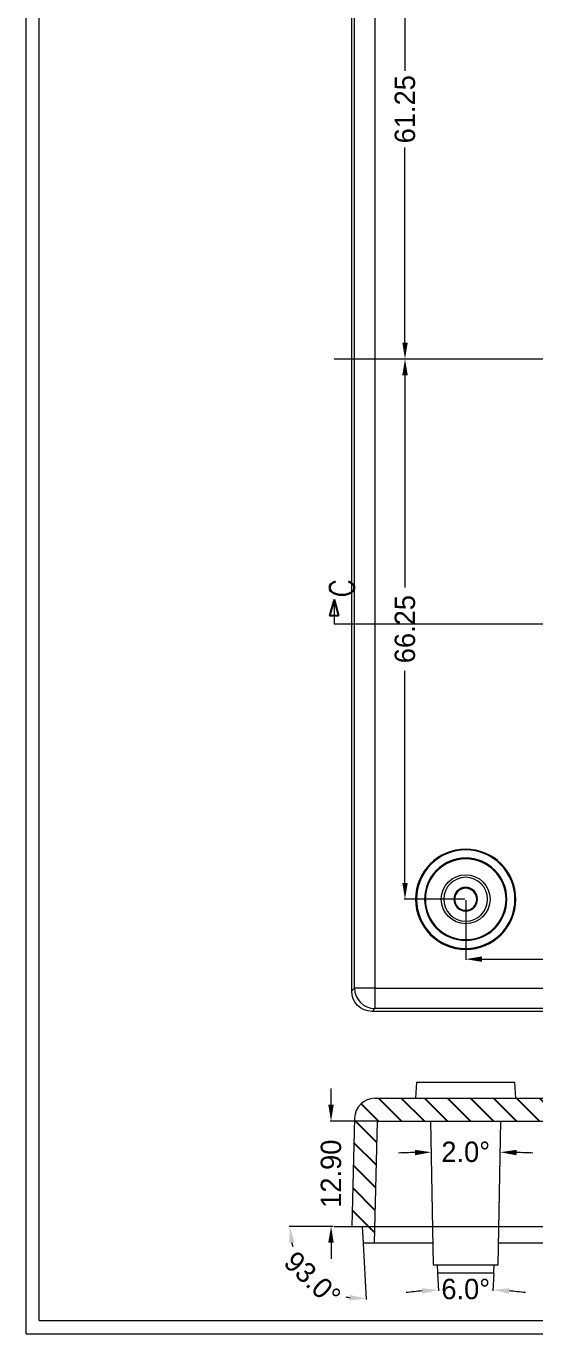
# Model space of a CAD drawing. Header units: millimetres. Extents: x -644 to 177, y 608 to 849.
# Drawn here: x -644.5 to -582, y 608.1 to 768.5 of the extents above; entities that cross this region are included whole.
import ezdxf
from ezdxf.lldxf.tags import DXFTag

# ---------------------------------------------------------------- set-up
doc = ezdxf.new("R2010")
doc.units = ezdxf.units.MM
doc.layers.get('0').update_dxf_attribs({"linetype": 'CONTINUOUS'})
doc.layers.get('Defpoints').update_dxf_attribs({"linetype": 'CONTINUOUS'})
for name, color, linetype, true_color in [('20', 7, 'CONTINUOUS', 0xffffff), ('30', 7, 'CONTINUOUS', 0xffffff), ('TOP', 7, 'CONTINUOUS', 0xffffff)]:
    doc.layers.add(name, color=color, linetype=linetype, true_color=true_color)
doc.styles.add('blockfont', font='simplex.shx')
tags = doc.linetypes.add('PHANTOM', pattern=[50.5, 18, -6.5, 6.5, -6.5, 6.5, -6.5]).pattern_tags.tags
tags[14:15] = [DXFTag(74, 4), DXFTag(75, 0), DXFTag(340, '0'), DXFTag(46, 0.0), DXFTag(50, 0.0), DXFTag(44, 0.0), DXFTag(45, 0.0)]
tags[12:13] = [DXFTag(74, 4), DXFTag(75, 0), DXFTag(340, '0'), DXFTag(46, 0.0), DXFTag(50, 0.0), DXFTag(44, 0.0), DXFTag(45, 0.0)]
tags[10:11] = [DXFTag(74, 4), DXFTag(75, 0), DXFTag(340, '0'), DXFTag(46, 0.0), DXFTag(50, 0.0), DXFTag(44, 0.0), DXFTag(45, 0.0)]
tags[8:9] = [DXFTag(74, 4), DXFTag(75, 0), DXFTag(340, '0'), DXFTag(46, 0.0), DXFTag(50, 0.0), DXFTag(44, 0.0), DXFTag(45, 0.0)]
tags[6:7] = [DXFTag(74, 4), DXFTag(75, 0), DXFTag(340, '0'), DXFTag(46, 0.0), DXFTag(50, 0.0), DXFTag(44, 0.0), DXFTag(45, 0.0)]
tags[4:5] = [DXFTag(74, 4), DXFTag(75, 0), DXFTag(340, '0'), DXFTag(46, 0.0), DXFTag(50, 0.0), DXFTag(44, 0.0), DXFTag(45, 0.0)]
doc.dimstyles.new('2', dxfattribs={"dimtxt": 2.5, "dimasz": 2, "dimexe": 0.1, "dimexo": 0.1, "dimgap": 0.1, "dimtad": 0, "dimzin": 0, "dimdsep": 46, "dimtxsty": 'Standard', "dimcen": 0, "dimclrd": 4, "dimclre": 4, "dimclrt": 3, "dimadec": 1, "dimazin": 0, "dimtfac": 1, "dimtofl": 0, "dimtmove": 0, "dimatfit": 3, "dimfxl": 0, "dimtolj": 1, "dimtzin": 0, "dimlwd": 9, "dimlwe": 9, "dimarcsym": 0})

# ---------------------------------------------------------------- blocks, each defined once
blk = doc.blocks.new('HATCH5')
at = {"color": 200, "linetype": 'Continuous'}
for p, q in [((349.57, 516.99), (352.31, 519.72)), ((352.33, 516.92), (355.06, 519.65)), ((355.09, 516.85), (357.82, 519.58)), ((357.85, 516.78), (360.58, 519.5)), ((360.6, 516.7), (363.34, 519.43)), ((363.22, 516.49), (365.36, 518.63)), ((363.22, 513.67), (366.02, 516.46)), ((363.22, 510.84), (366.02, 513.64)), ((363.22, 508.01), (366.02, 510.81)), ((363.22, 505.19), (366.02, 507.98)), ((363.22, 502.36), (366.02, 505.16)), ((363.22, 499.53), (366.02, 502.33)), ((363.22, 496.71), (366.02, 499.5)), ((363.22, 493.88), (366.02, 496.68)), ((363.22, 491.05), (366.02, 493.85)), ((363.22, 488.22), (366.02, 491.02)), ((364.23, 486.4), (366.02, 488.19)), ((364.22, 483.57), (365.37, 484.71)), ((364.22, 480.74), (365.72, 482.24)), ((364.22, 477.91), (365.72, 479.41)), ((364.22, 475.09), (365.72, 476.59)), ((364.22, 472.26), (365.72, 473.76)), ((364.22, 469.43), (365.72, 470.93)), ((364.22, 466.61), (365.72, 468.11)), ((364.22, 463.78), (365.72, 465.28)), ((364.22, 460.95), (365.72, 462.45)), ((364.22, 458.13), (365.72, 459.62)), ((364.22, 455.3), (365.72, 456.8)), ((363.22, 451.47), (364.96, 453.21)), ((361.22, 446.65), (366.02, 451.44)), ((361.22, 449.47), (361.36, 449.61)), ((365.18, 447.78), (367.78, 450.37)), ((361.22, 443.82), (363.22, 445.82)), ((361.22, 440.99), (363.22, 442.99)), ((361.22, 438.17), (363.22, 440.16)), ((361.22, 435.34), (363.22, 437.34)), ((363.22, 428.86), (368.02, 433.65)), ((365.62, 434.08), (366.07, 434.52)), ((363.22, 431.68), (363.65, 432.1)), ((366.81, 429.61), (368.02, 430.82)), ((363.22, 426.03), (366.02, 428.83)), ((363.22, 423.2), (366.02, 426)), ((358.82, 421.63), (360.02, 422.83)), ((360.05, 420.03), (362.93, 422.9)), ((362.95, 420.1), (366.02, 423.17))]:
    blk.add_line(p, q, dxfattribs=at)
blk = doc.blocks.new('ASSORTED_DRAFT5')
at = {"color": 13}
for p, q in [((435.19, 521.94), (433.19, 522.48)), ((433.19, 521.4), (433.19, 522.48)), ((435.19, 521.94), (433.19, 521.4))]:
    blk.add_line(p, q, dxfattribs=at)
blk = doc.blocks.new('*D46')
at = {"color": 4, "lineweight": 9}
for p, q in [((-597.94, 725.67), (-597.94, 699.64)), ((-597.94, 663.42), (-597.94, 689.44)), ((-590.58, 661.42), (-598.04, 661.42))]:
    blk.add_line(p, q, dxfattribs=at)
for points in [[(-598.27, 725.67), (-597.6, 725.67), (-597.94, 727.67)], [(-598.27, 663.42), (-597.6, 663.42), (-597.94, 661.42)]]:
    blk.add_solid(points, dxfattribs=at)
at = {"layer": 'Defpoints', "color": 0, "lineweight": 9}
for p in [(-597.94, 727.67), (-597.94, 727.67), (-590.48, 661.42)]:
    blk.add_point(p, dxfattribs=at)
at = {"color": 3, "lineweight": 9, "insert": (-597.94, 694.54), "char_height": 2.5, "attachment_point": 5, "rotation": 90}
blk.add_mtext('\\A1;66.25', dxfattribs=at)
blk = doc.blocks.new('*D47')
at = {"color": 4, "lineweight": 9}
for p, q in [((-590.58, 788.92), (-598.04, 788.92)), ((-597.94, 786.92), (-597.94, 762.98)), ((-597.94, 729.67), (-597.94, 753.61))]:
    blk.add_line(p, q, dxfattribs=at)
for points in [[(-598.27, 786.92), (-597.6, 786.92), (-597.94, 788.92)], [(-598.27, 729.67), (-597.6, 729.67), (-597.94, 727.67)]]:
    blk.add_solid(points, dxfattribs=at)
at = {"layer": 'Defpoints', "color": 0, "lineweight": 9}
for p in [(-590.48, 788.92), (-597.94, 727.67), (-597.94, 727.67)]:
    blk.add_point(p, dxfattribs=at)
at = {"color": 3, "lineweight": 9, "insert": (-597.94, 758.29), "char_height": 2.5, "attachment_point": 5, "rotation": 90}
blk.add_mtext('\\A1;61.25', dxfattribs=at)
blk = doc.blocks.new('*D48')
at = {"color": 4, "lineweight": 9}
for p, q in [((-590.48, 661.32), (-590.48, 653.97)), ((-588.48, 654.07), (-577.17, 654.07)), ((-556.48, 654.07), (-567.8, 654.07))]:
    blk.add_line(p, q, dxfattribs=at)
for points in [[(-588.48, 654.41), (-588.48, 653.74), (-590.48, 654.07)], [(-556.48, 654.41), (-556.48, 653.74), (-554.48, 654.07)]]:
    blk.add_solid(points, dxfattribs=at)
at = {"layer": 'Defpoints', "color": 0, "lineweight": 9}
for p in [(-590.48, 661.42), (-554.48, 654.07), (-554.48, 654.07)]:
    blk.add_point(p, dxfattribs=at)
at = {"color": 3, "lineweight": 9, "insert": (-572.48, 654.07), "char_height": 2.5, "attachment_point": 5}
blk.add_mtext('\\A1;36.00', dxfattribs=at)
blk = doc.blocks.new('*D34')
at = {"color": 4, "lineweight": 9}
for p, q in [((-607.02, 636.21), (-607.02, 638.21)), ((-601.45, 634.21), (-607.12, 634.21)), ((-606.75, 621.31), (-607.12, 621.31)), ((-607.02, 619.31), (-607.02, 617.31))]:
    blk.add_line(p, q, dxfattribs=at)
for points in [[(-607.36, 636.21), (-606.69, 636.21), (-607.02, 634.21)], [(-607.36, 619.31), (-606.69, 619.31), (-607.02, 621.31)]]:
    blk.add_solid(points, dxfattribs=at)
at = {"layer": 'Defpoints', "color": 0, "lineweight": 9}
for p in [(-607.02, 634.21), (-601.35, 634.21), (-606.65, 621.31)]:
    blk.add_point(p, dxfattribs=at)
at = {"color": 3, "lineweight": 9, "insert": (-607.02, 627.76), "char_height": 2.5, "attachment_point": 5, "rotation": 90}
blk.add_mtext('\\A1;12.90', dxfattribs=at)
blk = doc.blocks.new('*D103')
at = {"color": 4, "lineweight": 9}
for p, q in [((-606.75, 621.31), (-612.17, 621.31)), ((-603.08, 619.21), (-602.72, 612.34))]:
    blk.add_line(p, q, dxfattribs=at)
for start, end in [(192.9355, 196.2296), (256.7704, 260.0645)]:
    blk.add_arc((-603.19, 621.31), 8.88, start, end, dxfattribs=at)
for points in [[(-612.17, 619.28), (-611.51, 619.36), (-612.07, 621.31)], [(-604.7, 612.89), (-604.74, 612.23), (-602.73, 612.44)]]:
    blk.add_solid(points, dxfattribs=at)
at = {"layer": 'Defpoints', "color": 0, "lineweight": 9}
for p in [(-606.65, 621.31), (-603.19, 621.31), (-502.32, 621.31), (-603.08, 619.31), (-610.8, 616.73)]:
    blk.add_point(p, dxfattribs=at)
at = {"color": 3, "lineweight": 9, "insert": (-609.3, 614.87), "char_height": 2.5, "attachment_point": 5, "rotation": 316.5}
blk.add_mtext('\\A1;93.0°', dxfattribs=at)
blk = doc.blocks.new('*D109')
at = {"color": 4, "lineweight": 9}
for start, end in [(91.4716, 91.9432), (88.0568, 88.5284)]:
    blk.add_arc((-590.48, 387.45), 242.99, start, end, dxfattribs=at)
for points in [[(-596.73, 630.69), (-596.72, 630.02), (-594.73, 630.4)], [(-584.25, 630.02), (-584.24, 630.69), (-586.24, 630.4)]]:
    blk.add_solid(points, dxfattribs=at)
at = {"layer": 'Defpoints', "color": 0, "lineweight": 9}
for p in [(-594.79, 634.21), (-586.18, 634.21), (-589.07, 630.43), (-594.48, 616.61), (-586.48, 616.61)]:
    blk.add_point(p, dxfattribs=at)
at = {"color": 3, "lineweight": 9, "insert": (-590.48, 630.43), "char_height": 2.5, "attachment_point": 5}
blk.add_mtext('\\A1;2.0°', dxfattribs=at)
blk = doc.blocks.new('*D110')
at = {"color": 4, "lineweight": 9}
for p, q in [((-593.93, 615.51), (-593.82, 613.42)), ((-587.04, 615.51), (-587.15, 613.42))]:
    blk.add_line(p, q, dxfattribs=at)
for start, end in [(94.7965, 96.5931), (83.4069, 85.2035)]:
    blk.add_arc((-590.48, 549.82), 63.79, start, end, dxfattribs=at)
for points in [[(-595.84, 613.72), (-595.8, 613.05), (-593.82, 613.52)], [(-585.17, 613.05), (-585.13, 613.72), (-587.15, 613.52)]]:
    blk.add_solid(points, dxfattribs=at)
at = {"layer": 'Defpoints', "color": 0, "lineweight": 9}
for p in [(-593.98, 616.61), (-586.98, 616.61), (-593.93, 615.61), (-587.04, 615.61), (-589.37, 613.6)]:
    blk.add_point(p, dxfattribs=at)
at = {"color": 3, "lineweight": 9, "insert": (-590.48, 613.61), "char_height": 2.5, "attachment_point": 5}
blk.add_mtext('\\A1;6.0°', dxfattribs=at)

msp = doc.modelspace()

# ---------------------------------------------------------------- linework, layer by layer
at = {"color": 7, "linetype": 'Continuous', "lineweight": 9}
for p, q in [((-644.462, 608.127), (-644.462, 848.994)), ((-642.84, 609.749), (-642.84, 847.372)), ((-642.84, 609.749), (-305.463, 609.749)), ((-644.462, 608.127), (-303.841, 608.127))]:
    msp.add_line(p, q, dxfattribs=at)
at = {"layer": '20', "color": 7, "linetype": 'Continuous', "lineweight": 9}
for p, q in [((-604.485, 650.168), (-604.485, 800.616)), ((-604.138, 650.515), (-604.138, 800.329)), ((-601.638, 800.329), (-601.638, 650.515)), ((-604.485, 650.168), (-604.138, 650.515)), ((-601.638, 650.515), (-604.138, 650.515)), ((-601.638, 650.515), (-507.331, 650.515)), ((-601.638, 650.515), (-601.638, 648.016)), ((-601.638, 648.016), (-601.986, 647.669)), ((-507.331, 648.016), (-601.638, 648.016)), ((-506.984, 647.669), (-601.986, 647.669)), ((-596.53, 639.006), (-596.635, 637.006)), ((-596.53, 639.006), (-590.485, 639.006)), ((-590.485, 639.006), (-584.44, 639.006)), ((-584.335, 637.006), (-584.44, 639.006)), ((-601.638, 637.006), (-572.485, 637.006)), ((-604.138, 634.572), (-604.485, 621.306)), ((-601.346, 634.206), (-601.736, 619.306)), ((-601.346, 634.206), (-571.204, 634.206)), ((-594.792, 634.206), (-594.485, 616.606)), ((-586.485, 616.606), (-586.178, 634.206)), ((-604.485, 621.306), (-603.19, 621.306)), ((-603.19, 621.306), (-603.085, 619.306)), ((-603.085, 619.306), (-601.736, 619.306)), ((-601.736, 619.306), (-594.531, 619.306)), ((-586.438, 619.306), (-522.532, 619.306)), ((-594.485, 616.606), (-590.485, 616.606)), ((-593.985, 616.606), (-593.932, 615.606)), ((-590.485, 616.606), (-586.485, 616.606)), ((-587.037, 615.606), (-586.985, 616.606)), ((-593.932, 615.606), (-590.485, 615.606)), ((-590.485, 615.606), (-587.037, 615.606))]:
    msp.add_line(p, q, dxfattribs=at)
at = {"layer": '20', "color": 1, "linetype": 'Continuous', "lineweight": 9}
msp.add_line((-606.652, 698.169), (-606.652, 695.169), dxfattribs=at)
at = {"layer": '20', "color": 1, "linetype": 'PHANTOM', "lineweight": 9}
msp.add_line((-502.318, 695.169), (-606.652, 695.169), dxfattribs=at)
at = {"layer": '20', "color": 7, "linetype": 'Continuous', "lineweight": 9, "extrusion": (0, 0, -1)}
for radius in [6.15, 6.045, 5.055, 4.95, 2.688, 1.455, 1.35]:
    msp.add_circle((590.485, 661.419), radius, dxfattribs=at)
at = {"layer": '20', "color": 7, "linetype": 'Continuous', "lineweight": 9}
msp.add_circle((-590.485, 661.419), 3, dxfattribs=at)
msp.add_arc((-601.638, 634.506), 2.5, 90, 178.5, dxfattribs=at)
at = {"layer": '20', "color": 7, "linetype": 'Continuous', "lineweight": 9, "extrusion": (0, 0, -1)}
msp.add_ellipse((-601.984, 650.17), major_axis=(-1.769, -1.769), ratio=0.999315, start_param=5.4981298, end_param=7.0682409, dxfattribs=at)
at = {"layer": '20', "color": 7, "linetype": 'Continuous', "lineweight": 9}
msp.add_ellipse((-601.638, 650.515), major_axis=(-1.768, 1.768), ratio=0.999315, start_param=0.7857408, end_param=2.3558519, dxfattribs=at)
at = {"layer": '30', "color": 1, "linetype": 'PHANTOM', "lineweight": 9, "ltscale": 0.3}
for p, q in [((-606.652, 727.669), (-502.318, 727.669)), ((-606.652, 621.306), (-502.318, 621.306))]:
    msp.add_line(p, q, dxfattribs=at)

# ---------------------------------------------------------------- block references
at = {"layer": '20', "color": 200, "linetype": 'Continuous', "lineweight": 9, "rotation": 90}
msp.add_blockref('HATCH5', (-84.712, 270.982), dxfattribs=at)
at = {"layer": 'TOP', "color": 1, "linetype": 'Continuous', "lineweight": 9, "rotation": 90}
msp.add_blockref('ASSORTED_DRAFT5', (-84.712, 262.975), dxfattribs=at)

# ---------------------------------------------------------------- texts
at = {"layer": 'TOP', "color": 1, "linetype": 'Continuous', "lineweight": 9, "insert": (-604.183, 698.432), "char_height": 3, "attachment_point": 7, "rotation": 90, "line_spacing_factor": 0.903614, "style": 'blockfont'}
msp.add_mtext('\\W00.840;\\fsimplex.shx,bigfont.shx;C\\P', dxfattribs=at)

# ---------------------------------------------------------------- dimensions: what is measured, and where the dimension line sits
at = {"lineweight": 9}
for base, p1, p2, angle, picture, middle in [((-597.937, 727.669), (-590.485, 788.919), (-597.937, 727.669), 90, '*D47', (-597.937, 758.294)), ((-597.937, 727.669), (-590.485, 661.419), (-597.937, 727.669), 90, '*D46', (-597.937, 694.544)), ((-554.485, 654.073), (-590.485, 661.419), (-554.485, 654.073), 180, '*D48', (-572.485, 654.073)), ((-607.023, 634.206), (-606.652, 621.306), (-601.346, 634.206), 90, '*D34', (-607.023, 627.756))]:
    dim = msp.add_linear_dim(base=base, p1=p1, p2=p2, angle=angle, dimstyle='2', dxfattribs=at)
    dim.commit()
    dim.dimension.update_dxf_attribs({"geometry": picture, "text_midpoint": middle})
for base, line1, line2, picture, middle in [((-589.071, 630.429), ((-586.485, 616.606), (-586.178, 634.206)), ((-594.792, 634.206), (-594.485, 616.606)), '*D109', (-590.485, 630.433)), ((-610.799, 616.734), ((-606.652, 621.306), (-502.318, 621.306)), ((-603.19, 621.306), (-603.085, 619.306)), '*D103', (-609.301, 614.867)), ((-589.372, 613.6), ((-587.037, 615.606), (-586.985, 616.606)), ((-593.985, 616.606), (-593.932, 615.606)), '*D110', (-590.485, 613.609))]:
    dim = msp.add_angular_dim_2l(base=base, line1=line1, line2=line2, dimstyle='2', dxfattribs=at)
    dim.commit()
    dim.dimension.update_dxf_attribs({"geometry": picture, "text_midpoint": middle})

doc.saveas('drawing.dxf')
